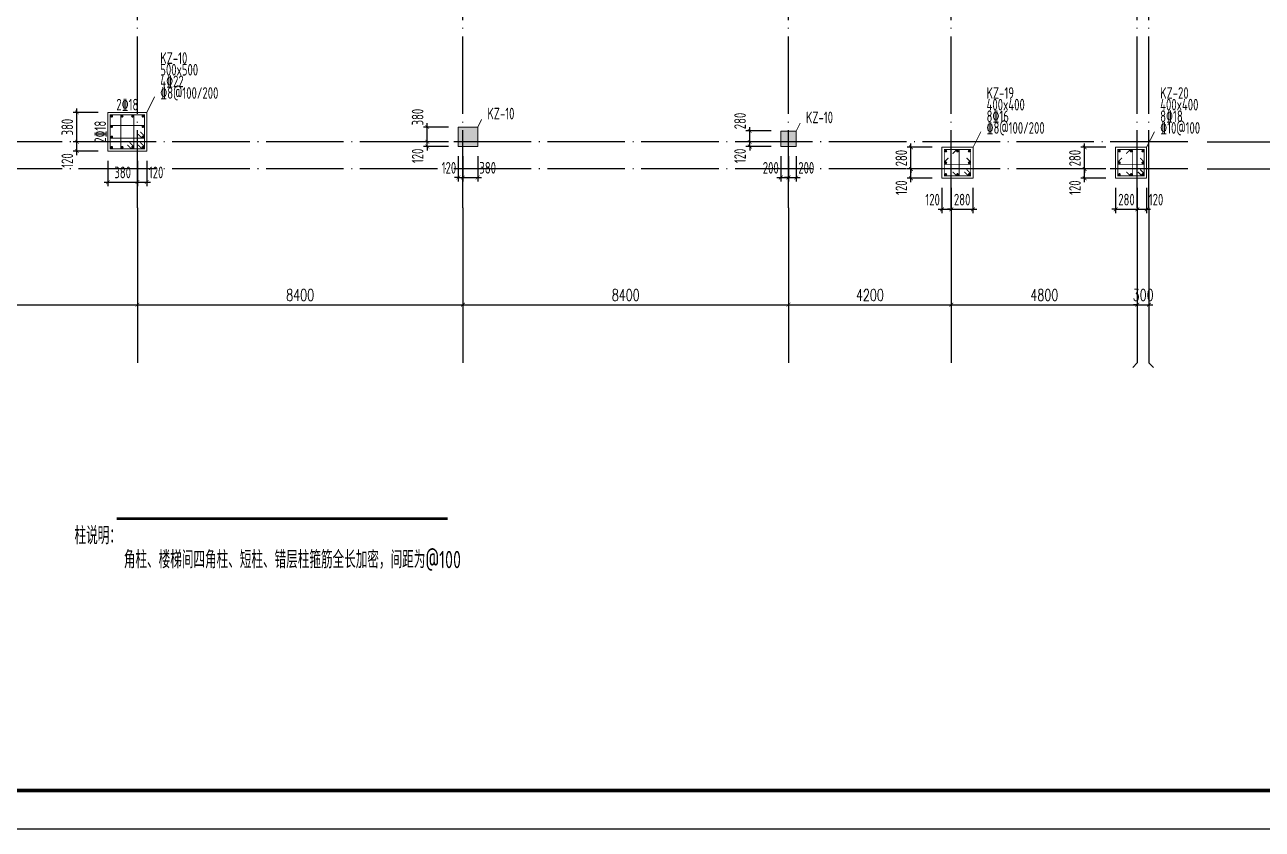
# Model space of a CAD drawing. Extents: x -638872 to -278819, y -139534 to 213996.
# Drawn here: x -508313 to -476383, y 7531 to 28279 of the extents above; entities that cross this region are included whole.
import ezdxf
from ezdxf.enums import TextEntityAlignment as Align

# ---------------------------------------------------------------- set-up
doc = ezdxf.new("R2010")
doc.units = 0
doc.header["$LTSCALE"] = 1000
doc.header["$MEASUREMENT"] = 0
doc.linetypes.add('DOTE', pattern=[2.42, 2, -0.2, 0.02, -0.2])
doc.layers.get('0').update_dxf_attribs({"linetype": 'CONTINUOUS'})
doc.layers.get('Defpoints').update_dxf_attribs({"linetype": 'CONTINUOUS'})
for name, color, linetype in [('AXIS', 171, 'CONTINUOUS'), ('DIM_SYMB', 3, 'CONTINUOUS'), ('DOTE', 14, 'DOTE'), ('S_PCOLUMHOOPBAR', 24, 'CONTINUOUS'), ('TK', 4, 'CONTINUOUS'), ('轴线__尺寸数字', 4, 'CONTINUOUS')]:
    doc.layers.add(name, color=color, linetype=linetype)
for name, color, linetype, lineweight in [('COLU', 7, 'CONTINUOUS', 0), ('COLU_DIM', 3, 'CONTINUOUS', 0), ('COLU_HATCH', 251, 'CONTINUOUS', 0), ('S_PColumMainBar', 14, 'CONTINUOUS', 25), ('柱原位标注', 7, 'CONTINUOUS', 18), ('柱集中标注', 2, 'CONTINUOUS', 18)]:
    doc.layers.add(name, color=color, linetype=linetype, lineweight=lineweight)
doc.styles.add('_TCH_DIM_T3', font='SIMPLEX', dxfattribs={"width": 0.705882, "bigfont": 'GBCBIG'})
doc.styles.add('FromPkpm', font='Pkpmeng', dxfattribs={"width": 0.7, "bigfont": 'hztxt'})
doc.styles.add('TSSD_Dimension', font='tssdeng.shx', dxfattribs={"width": 0.7, "bigfont": 'hztxt.shx'})
doc.styles.add('TSSD_REIN', font='tssdeng.shx', dxfattribs={"width": 0.7, "bigfont": 'tssdchn.shx'})
doc.dimstyles.new('_TCH_ARCH&&100', dxfattribs={"dimtxt": 297.5, "dimasz": 100, "dimexe": 250, "dimexo": 300, "dimgap": 100, "dimtad": 1, "dimdec": 0, "dimzin": 0, "dimdsep": 46, "dimtxsty": '_TCH_DIM_T3', "dimblk": 'ARCHTICK', "dimcen": 0.09, "dimclrt": 7, "dimazin": 2, "dimtfac": 1, "dimtdec": 0, "dimtix": 1, "dimtmove": 2, "dimatfit": 3, "dimfxl": 0, "dimtolj": 1, "dimtzin": 0, "dimarcsym": 0})
doc.dimstyles.new('TSSD_100_100', dxfattribs={"dimtxt": 300, "dimasz": 100, "dimexe": 100, "dimexo": 250, "dimgap": 100, "dimtad": 1, "dimdec": 0, "dimzin": 0, "dimdsep": 46, "dimtxsty": 'TSSD_Dimension', "dimblk": 'ARCHTICK', "dimblk1": 'ARCHTICK', "dimblk2": 'ARCHTICK', "dimcen": 0, "dimdle": 100, "dimclrt": 7, "dimadec": 0, "dimazin": 0, "dimtfac": 1, "dimtdec": 0, "dimtix": 1, "dimtmove": 2, "dimatfit": 3, "dimfxl": 0, "dimtolj": 1, "dimtzin": 0, "dimarcsym": 0})
doc.dimstyles.new('TSSD_50_100', dxfattribs={"dimtxt": 300, "dimasz": 100, "dimexe": 100, "dimexo": 250, "dimgap": 100, "dimtad": 1, "dimdec": 0, "dimlfac": 0.5, "dimzin": 0, "dimdsep": 46, "dimtxsty": 'TSSD_Dimension', "dimblk": 'ARCHTICK', "dimblk1": 'ARCHTICK', "dimblk2": 'ARCHTICK', "dimcen": 0, "dimdle": 100, "dimclrt": 7, "dimadec": 0, "dimazin": 0, "dimtfac": 1, "dimtdec": 0, "dimtix": 1, "dimtmove": 2, "dimatfit": 3, "dimfxl": 0, "dimtolj": 1, "dimtzin": 0, "dimarcsym": 0})

# ---------------------------------------------------------------- blocks, each defined once
blk = doc.blocks.new('_ArchTick')
at = {"color": 0, "linetype": 'ByBlock', "const_width": 0.15}
blk.add_lwpolyline([(-0.5, -0.5), (0.5, 0.5)], dxfattribs=at)
blk = doc.blocks.new('*D271')
at = {"layer": 'COLU_DIM', "color": 0, "lineweight": -2}
for p, q in [((-506166, 24769), (-506166, 24119)), ((-505406, 24769), (-505406, 24119)), ((-506266, 24219), (-505306, 24219))]:
    blk.add_line(p, q, dxfattribs=at)
at = {"layer": 'Defpoints', "color": 0}
for p in [(-506166, 25019), (-505406, 25019), (-505406, 24219)]:
    blk.add_point(p, dxfattribs=at)
at = {"layer": 'COLU_DIM', "color": 0, "lineweight": -2, "xscale": 100, "yscale": 100, "zscale": 100, "rotation": 180}
blk.add_blockref('_ArchTick', (-506166, 24219), dxfattribs=at)
at = {"layer": 'COLU_DIM', "color": 0, "lineweight": -2, "xscale": 100, "yscale": 100, "zscale": 100}
blk.add_blockref('_ArchTick', (-505406, 24219), dxfattribs=at)
at = {"layer": 'COLU_DIM', "color": 7, "insert": (-505786, 24469), "char_height": 300, "attachment_point": 5, "style": 'TSSD_Dimension'}
blk.add_mtext('\\A1;380', dxfattribs=at)
blk = doc.blocks.new('*D272')
at = {"layer": 'COLU_DIM', "color": 0, "lineweight": -2}
for p, q in [((-505406, 24769), (-505406, 24119)), ((-505166, 24769), (-505166, 24119)), ((-505506, 24219), (-505066, 24219))]:
    blk.add_line(p, q, dxfattribs=at)
at = {"layer": 'Defpoints', "color": 0}
for p in [(-505406, 25019), (-505166, 25019), (-505166, 24219)]:
    blk.add_point(p, dxfattribs=at)
at = {"layer": 'COLU_DIM', "color": 0, "lineweight": -2, "xscale": 100, "yscale": 100, "zscale": 100, "rotation": 180}
blk.add_blockref('_ArchTick', (-505406, 24219), dxfattribs=at)
at = {"layer": 'COLU_DIM', "color": 0, "lineweight": -2, "xscale": 100, "yscale": 100, "zscale": 100}
blk.add_blockref('_ArchTick', (-505166, 24219), dxfattribs=at)
at = {"layer": 'COLU_DIM', "color": 7, "insert": (-504924, 24469), "char_height": 300, "attachment_point": 5, "style": 'TSSD_Dimension'}
blk.add_mtext('\\A1;120', dxfattribs=at)
blk = doc.blocks.new('*D273')
at = {"layer": 'COLU_DIM', "color": 0, "lineweight": -2}
for p, q in [((-506416, 25259), (-507066, 25259)), ((-506966, 24919), (-506966, 25359)), ((-506416, 25019), (-507066, 25019))]:
    blk.add_line(p, q, dxfattribs=at)
at = {"layer": 'Defpoints', "color": 0}
for p in [(-506966, 25259), (-506166, 25259), (-506166, 25019)]:
    blk.add_point(p, dxfattribs=at)
at = {"layer": 'COLU_DIM', "color": 0, "lineweight": -2, "xscale": 100, "yscale": 100, "zscale": 100}
for p, rotation in [((-506966, 25259), 90), ((-506966, 25019), 270)]:
    blk.add_blockref('_ArchTick', p, dxfattribs=dict(at, rotation=rotation))
at = {"layer": 'COLU_DIM', "color": 7, "insert": (-507216, 24777), "char_height": 300, "attachment_point": 5, "rotation": 90, "style": 'TSSD_Dimension'}
blk.add_mtext('\\A1;120', dxfattribs=at)
blk = doc.blocks.new('*D274')
at = {"layer": 'COLU_DIM', "color": 0, "lineweight": -2}
for p, q in [((-506416, 26019), (-507066, 26019)), ((-506966, 25159), (-506966, 26119)), ((-506416, 25259), (-507066, 25259))]:
    blk.add_line(p, q, dxfattribs=at)
at = {"layer": 'Defpoints', "color": 0}
for p in [(-506966, 26019), (-506166, 26019), (-506166, 25259)]:
    blk.add_point(p, dxfattribs=at)
at = {"layer": 'COLU_DIM', "color": 0, "lineweight": -2, "xscale": 100, "yscale": 100, "zscale": 100}
for p, rotation in [((-506966, 26019), 90), ((-506966, 25259), 270)]:
    blk.add_blockref('_ArchTick', p, dxfattribs=dict(at, rotation=rotation))
at = {"layer": 'COLU_DIM', "color": 7, "insert": (-507216, 25639), "char_height": 300, "attachment_point": 5, "rotation": 90, "style": 'TSSD_Dimension'}
blk.add_mtext('\\A1;380', dxfattribs=at)
blk = doc.blocks.new('*D287')
at = {"layer": 'COLU_DIM', "color": 0, "lineweight": -2}
for p, q in [((-480166, 24069), (-480166, 23419)), ((-479606, 24069), (-479606, 23419)), ((-480166, 23519), (-480266, 23519)), ((-480166, 23519), (-479606, 23519)), ((-479606, 23519), (-479506, 23519))]:
    blk.add_line(p, q, dxfattribs=at)
at = {"layer": 'Defpoints', "color": 0}
for p in [(-480166, 24319), (-479606, 24319), (-479606, 23519)]:
    blk.add_point(p, dxfattribs=at)
at = {"layer": 'COLU_DIM', "color": 0, "lineweight": -2, "xscale": 100, "yscale": 100, "zscale": 100}
blk.add_blockref('_ArchTick', (-480166, 23519), dxfattribs=at)
at = {"layer": 'COLU_DIM', "color": 0, "lineweight": -2, "xscale": 100, "yscale": 100, "zscale": 100, "rotation": 180}
blk.add_blockref('_ArchTick', (-479606, 23519), dxfattribs=at)
at = {"layer": 'COLU_DIM', "color": 7, "insert": (-479886, 23769), "char_height": 300, "attachment_point": 5, "style": 'TSSD_Dimension'}
blk.add_mtext('\\A1;280', dxfattribs=at)
blk = doc.blocks.new('*D288')
at = {"layer": 'COLU_DIM', "color": 0, "lineweight": -2}
for p, q in [((-479606, 24069), (-479606, 23419)), ((-479366, 24069), (-479366, 23419)), ((-479706, 23519), (-479266, 23519))]:
    blk.add_line(p, q, dxfattribs=at)
at = {"layer": 'Defpoints', "color": 0}
for p in [(-479606, 24319), (-479366, 24319), (-479366, 23519)]:
    blk.add_point(p, dxfattribs=at)
at = {"layer": 'COLU_DIM', "color": 0, "lineweight": -2, "xscale": 100, "yscale": 100, "zscale": 100, "rotation": 180}
blk.add_blockref('_ArchTick', (-479606, 23519), dxfattribs=at)
at = {"layer": 'COLU_DIM', "color": 0, "lineweight": -2, "xscale": 100, "yscale": 100, "zscale": 100}
blk.add_blockref('_ArchTick', (-479366, 23519), dxfattribs=at)
at = {"layer": 'COLU_DIM', "color": 7, "insert": (-479124, 23769), "char_height": 300, "attachment_point": 5, "style": 'TSSD_Dimension'}
blk.add_mtext('\\A1;120', dxfattribs=at)
blk = doc.blocks.new('*D289')
at = {"layer": 'COLU_DIM', "color": 0, "lineweight": -2}
for p, q in [((-480966, 24219), (-480966, 24659)), ((-480416, 24559), (-481066, 24559)), ((-480416, 24319), (-481066, 24319))]:
    blk.add_line(p, q, dxfattribs=at)
at = {"layer": 'Defpoints', "color": 0}
for p in [(-480966, 24559), (-480166, 24559), (-480166, 24319)]:
    blk.add_point(p, dxfattribs=at)
at = {"layer": 'COLU_DIM', "color": 0, "lineweight": -2, "xscale": 100, "yscale": 100, "zscale": 100}
for p, rotation in [((-480966, 24559), 90), ((-480966, 24319), 270)]:
    blk.add_blockref('_ArchTick', p, dxfattribs=dict(at, rotation=rotation))
at = {"layer": 'COLU_DIM', "color": 7, "insert": (-481216, 24077), "char_height": 300, "attachment_point": 5, "rotation": 90, "style": 'TSSD_Dimension'}
blk.add_mtext('\\A1;120', dxfattribs=at)
blk = doc.blocks.new('*D290')
at = {"layer": 'COLU_DIM', "color": 0, "lineweight": -2}
for p, q in [((-480416, 25119), (-481066, 25119)), ((-480966, 25119), (-480966, 25219)), ((-480966, 24559), (-480966, 25119)), ((-480416, 24559), (-481066, 24559)), ((-480966, 24559), (-480966, 24459))]:
    blk.add_line(p, q, dxfattribs=at)
at = {"layer": 'Defpoints', "color": 0}
for p in [(-480966, 25119), (-480166, 25119), (-480166, 24559)]:
    blk.add_point(p, dxfattribs=at)
at = {"layer": 'COLU_DIM', "color": 0, "lineweight": -2, "xscale": 100, "yscale": 100, "zscale": 100}
for p, rotation in [((-480966, 25119), 270), ((-480966, 24559), 90)]:
    blk.add_blockref('_ArchTick', p, dxfattribs=dict(at, rotation=rotation))
at = {"layer": 'COLU_DIM', "color": 7, "insert": (-481216, 24839), "char_height": 300, "attachment_point": 5, "rotation": 90, "style": 'TSSD_Dimension'}
blk.add_mtext('\\A1;280', dxfattribs=at)
blk = doc.blocks.new('*D291')
at = {"layer": 'COLU_DIM', "color": 0, "lineweight": -2}
for p, q in [((-484646, 24069), (-484646, 23419)), ((-484406, 24069), (-484406, 23419)), ((-484746, 23519), (-484306, 23519))]:
    blk.add_line(p, q, dxfattribs=at)
at = {"layer": 'Defpoints', "color": 0}
for p in [(-484646, 24319), (-484406, 24319), (-484406, 23519)]:
    blk.add_point(p, dxfattribs=at)
at = {"layer": 'COLU_DIM', "color": 0, "lineweight": -2, "xscale": 100, "yscale": 100, "zscale": 100, "rotation": 180}
blk.add_blockref('_ArchTick', (-484646, 23519), dxfattribs=at)
at = {"layer": 'COLU_DIM', "color": 0, "lineweight": -2, "xscale": 100, "yscale": 100, "zscale": 100}
blk.add_blockref('_ArchTick', (-484406, 23519), dxfattribs=at)
at = {"layer": 'COLU_DIM', "color": 7, "insert": (-484888, 23769), "char_height": 300, "attachment_point": 5, "style": 'TSSD_Dimension'}
blk.add_mtext('\\A1;120', dxfattribs=at)
blk = doc.blocks.new('*D292')
at = {"layer": 'COLU_DIM', "color": 0, "lineweight": -2}
for p, q in [((-484406, 24069), (-484406, 23419)), ((-483846, 24069), (-483846, 23419)), ((-484406, 23519), (-484506, 23519)), ((-484406, 23519), (-483846, 23519)), ((-483846, 23519), (-483746, 23519))]:
    blk.add_line(p, q, dxfattribs=at)
at = {"layer": 'Defpoints', "color": 0}
for p in [(-484406, 24319), (-483846, 24319), (-483846, 23519)]:
    blk.add_point(p, dxfattribs=at)
at = {"layer": 'COLU_DIM', "color": 0, "lineweight": -2, "xscale": 100, "yscale": 100, "zscale": 100}
blk.add_blockref('_ArchTick', (-484406, 23519), dxfattribs=at)
at = {"layer": 'COLU_DIM', "color": 0, "lineweight": -2, "xscale": 100, "yscale": 100, "zscale": 100, "rotation": 180}
blk.add_blockref('_ArchTick', (-483846, 23519), dxfattribs=at)
at = {"layer": 'COLU_DIM', "color": 7, "insert": (-484126, 23769), "char_height": 300, "attachment_point": 5, "style": 'TSSD_Dimension'}
blk.add_mtext('\\A1;280', dxfattribs=at)
blk = doc.blocks.new('*D293')
at = {"layer": 'COLU_DIM', "color": 0, "lineweight": -2}
for p, q in [((-485446, 24219), (-485446, 24659)), ((-484896, 24559), (-485546, 24559)), ((-484896, 24319), (-485546, 24319))]:
    blk.add_line(p, q, dxfattribs=at)
at = {"layer": 'Defpoints', "color": 0}
for p in [(-485446, 24559), (-484646, 24559), (-484646, 24319)]:
    blk.add_point(p, dxfattribs=at)
at = {"layer": 'COLU_DIM', "color": 0, "lineweight": -2, "xscale": 100, "yscale": 100, "zscale": 100}
for p, rotation in [((-485446, 24559), 90), ((-485446, 24319), 270)]:
    blk.add_blockref('_ArchTick', p, dxfattribs=dict(at, rotation=rotation))
at = {"layer": 'COLU_DIM', "color": 7, "insert": (-485696, 24077), "char_height": 300, "attachment_point": 5, "rotation": 90, "style": 'TSSD_Dimension'}
blk.add_mtext('\\A1;120', dxfattribs=at)
blk = doc.blocks.new('*D294')
at = {"layer": 'COLU_DIM', "color": 0, "lineweight": -2}
for p, q in [((-484896, 25119), (-485546, 25119)), ((-485446, 25119), (-485446, 25219)), ((-485446, 24559), (-485446, 25119)), ((-484896, 24559), (-485546, 24559)), ((-485446, 24559), (-485446, 24459))]:
    blk.add_line(p, q, dxfattribs=at)
at = {"layer": 'Defpoints', "color": 0}
for p in [(-485446, 25119), (-484646, 25119), (-484646, 24559)]:
    blk.add_point(p, dxfattribs=at)
at = {"layer": 'COLU_DIM', "color": 0, "lineweight": -2, "xscale": 100, "yscale": 100, "zscale": 100}
for p, rotation in [((-485446, 25119), 270), ((-485446, 24559), 90)]:
    blk.add_blockref('_ArchTick', p, dxfattribs=dict(at, rotation=rotation))
at = {"layer": 'COLU_DIM', "color": 7, "insert": (-485696, 24839), "char_height": 300, "attachment_point": 5, "rotation": 90, "style": 'TSSD_Dimension'}
blk.add_mtext('\\A1;280', dxfattribs=at)
blk = doc.blocks.new('*D295')
at = {"layer": 'COLU_DIM', "color": 0, "lineweight": -2}
for p, q in [((-488806, 24889), (-488806, 24239)), ((-488606, 24889), (-488606, 24239)), ((-488906, 24339), (-488506, 24339))]:
    blk.add_line(p, q, dxfattribs=at)
at = {"layer": 'Defpoints', "color": 0}
for p in [(-488806, 25139), (-488606, 25139), (-488606, 24339)]:
    blk.add_point(p, dxfattribs=at)
at = {"layer": 'COLU_DIM', "color": 0, "lineweight": -2, "xscale": 100, "yscale": 100, "zscale": 100, "rotation": 180}
blk.add_blockref('_ArchTick', (-488806, 24339), dxfattribs=at)
at = {"layer": 'COLU_DIM', "color": 0, "lineweight": -2, "xscale": 100, "yscale": 100, "zscale": 100}
blk.add_blockref('_ArchTick', (-488606, 24339), dxfattribs=at)
at = {"layer": 'COLU_DIM', "color": 7, "insert": (-489064, 24589), "char_height": 300, "attachment_point": 5, "style": 'TSSD_Dimension'}
blk.add_mtext('\\A1;200', dxfattribs=at)
blk = doc.blocks.new('*D296')
at = {"layer": 'COLU_DIM', "color": 0, "lineweight": -2}
for p, q in [((-488606, 24889), (-488606, 24239)), ((-488406, 24889), (-488406, 24239)), ((-488606, 24339), (-488706, 24339)), ((-488606, 24339), (-488406, 24339)), ((-488406, 24339), (-488306, 24339))]:
    blk.add_line(p, q, dxfattribs=at)
at = {"layer": 'Defpoints', "color": 0}
for p in [(-488606, 25139), (-488406, 25139), (-488406, 24339)]:
    blk.add_point(p, dxfattribs=at)
at = {"layer": 'COLU_DIM', "color": 0, "lineweight": -2, "xscale": 100, "yscale": 100, "zscale": 100}
blk.add_blockref('_ArchTick', (-488606, 24339), dxfattribs=at)
at = {"layer": 'COLU_DIM', "color": 0, "lineweight": -2, "xscale": 100, "yscale": 100, "zscale": 100, "rotation": 180}
blk.add_blockref('_ArchTick', (-488406, 24339), dxfattribs=at)
at = {"layer": 'COLU_DIM', "color": 7, "insert": (-488148, 24589), "char_height": 300, "attachment_point": 5, "style": 'TSSD_Dimension'}
blk.add_mtext('\\A1;200', dxfattribs=at)
blk = doc.blocks.new('*D297')
at = {"layer": 'COLU_DIM', "color": 0, "lineweight": -2}
for p, q in [((-489056, 25259), (-489706, 25259)), ((-489606, 25259), (-489606, 25359)), ((-489606, 25139), (-489606, 25259)), ((-489056, 25139), (-489706, 25139)), ((-489606, 25139), (-489606, 25039))]:
    blk.add_line(p, q, dxfattribs=at)
at = {"layer": 'Defpoints', "color": 0}
for p in [(-489606, 25259), (-488806, 25259), (-488806, 25139)]:
    blk.add_point(p, dxfattribs=at)
at = {"layer": 'COLU_DIM', "color": 0, "lineweight": -2, "xscale": 100, "yscale": 100, "zscale": 100}
for p, rotation in [((-489606, 25259), 270), ((-489606, 25139), 90)]:
    blk.add_blockref('_ArchTick', p, dxfattribs=dict(at, rotation=rotation))
at = {"layer": 'COLU_DIM', "color": 7, "insert": (-489856, 24897), "char_height": 300, "attachment_point": 5, "rotation": 90, "style": 'TSSD_Dimension'}
blk.add_mtext('\\A1;120', dxfattribs=at)
blk = doc.blocks.new('*D298')
at = {"layer": 'COLU_DIM', "color": 0, "lineweight": -2}
for p, q in [((-489606, 25159), (-489606, 25639)), ((-489056, 25539), (-489706, 25539)), ((-489056, 25259), (-489706, 25259))]:
    blk.add_line(p, q, dxfattribs=at)
at = {"layer": 'Defpoints', "color": 0}
for p in [(-489606, 25539), (-488806, 25539), (-488806, 25259)]:
    blk.add_point(p, dxfattribs=at)
at = {"layer": 'COLU_DIM', "color": 0, "lineweight": -2, "xscale": 100, "yscale": 100, "zscale": 100}
for p, rotation in [((-489606, 25539), 90), ((-489606, 25259), 270)]:
    blk.add_blockref('_ArchTick', p, dxfattribs=dict(at, rotation=rotation))
at = {"layer": 'COLU_DIM', "color": 7, "insert": (-489856, 25797), "char_height": 300, "attachment_point": 5, "rotation": 90, "style": 'TSSD_Dimension'}
blk.add_mtext('\\A1;280', dxfattribs=at)
blk = doc.blocks.new('*D299')
at = {"layer": 'COLU_DIM', "color": 0, "lineweight": -2}
for p, q in [((-497126, 24889), (-497126, 24239)), ((-497006, 24889), (-497006, 24239)), ((-497126, 24339), (-497226, 24339)), ((-497126, 24339), (-497006, 24339)), ((-497006, 24339), (-496906, 24339))]:
    blk.add_line(p, q, dxfattribs=at)
at = {"layer": 'Defpoints', "color": 0}
for p in [(-497126, 25139), (-497006, 25139), (-497006, 24339)]:
    blk.add_point(p, dxfattribs=at)
at = {"layer": 'COLU_DIM', "color": 0, "lineweight": -2, "xscale": 100, "yscale": 100, "zscale": 100}
blk.add_blockref('_ArchTick', (-497126, 24339), dxfattribs=at)
at = {"layer": 'COLU_DIM', "color": 0, "lineweight": -2, "xscale": 100, "yscale": 100, "zscale": 100, "rotation": 180}
blk.add_blockref('_ArchTick', (-497006, 24339), dxfattribs=at)
at = {"layer": 'COLU_DIM', "color": 7, "insert": (-497368, 24589), "char_height": 300, "attachment_point": 5, "style": 'TSSD_Dimension'}
blk.add_mtext('\\A1;120', dxfattribs=at)
blk = doc.blocks.new('*D300')
at = {"layer": 'COLU_DIM', "color": 0, "lineweight": -2}
for p, q in [((-497006, 24889), (-497006, 24239)), ((-496626, 24889), (-496626, 24239)), ((-497106, 24339), (-496526, 24339))]:
    blk.add_line(p, q, dxfattribs=at)
at = {"layer": 'Defpoints', "color": 0}
for p in [(-497006, 25139), (-496626, 25139), (-496626, 24339)]:
    blk.add_point(p, dxfattribs=at)
at = {"layer": 'COLU_DIM', "color": 0, "lineweight": -2, "xscale": 100, "yscale": 100, "zscale": 100, "rotation": 180}
blk.add_blockref('_ArchTick', (-497006, 24339), dxfattribs=at)
at = {"layer": 'COLU_DIM', "color": 0, "lineweight": -2, "xscale": 100, "yscale": 100, "zscale": 100}
blk.add_blockref('_ArchTick', (-496626, 24339), dxfattribs=at)
at = {"layer": 'COLU_DIM', "color": 7, "insert": (-496368, 24589), "char_height": 300, "attachment_point": 5, "style": 'TSSD_Dimension'}
blk.add_mtext('\\A1;380', dxfattribs=at)
blk = doc.blocks.new('*D301')
at = {"layer": 'COLU_DIM', "color": 0, "lineweight": -2}
for p, q in [((-497376, 25259), (-498026, 25259)), ((-497926, 25259), (-497926, 25359)), ((-497926, 25139), (-497926, 25259)), ((-497376, 25139), (-498026, 25139)), ((-497926, 25139), (-497926, 25039))]:
    blk.add_line(p, q, dxfattribs=at)
at = {"layer": 'Defpoints', "color": 0}
for p in [(-497926, 25259), (-497126, 25259), (-497126, 25139)]:
    blk.add_point(p, dxfattribs=at)
at = {"layer": 'COLU_DIM', "color": 0, "lineweight": -2, "xscale": 100, "yscale": 100, "zscale": 100}
for p, rotation in [((-497926, 25259), 270), ((-497926, 25139), 90)]:
    blk.add_blockref('_ArchTick', p, dxfattribs=dict(at, rotation=rotation))
at = {"layer": 'COLU_DIM', "color": 7, "insert": (-498176, 24897), "char_height": 300, "attachment_point": 5, "rotation": 90, "style": 'TSSD_Dimension'}
blk.add_mtext('\\A1;120', dxfattribs=at)
blk = doc.blocks.new('*D302')
at = {"layer": 'COLU_DIM', "color": 0, "lineweight": -2}
for p, q in [((-497376, 25639), (-498026, 25639)), ((-497926, 25159), (-497926, 25739)), ((-497376, 25259), (-498026, 25259))]:
    blk.add_line(p, q, dxfattribs=at)
at = {"layer": 'Defpoints', "color": 0}
for p in [(-497926, 25639), (-497126, 25639), (-497126, 25259)]:
    blk.add_point(p, dxfattribs=at)
at = {"layer": 'COLU_DIM', "color": 0, "lineweight": -2, "xscale": 100, "yscale": 100, "zscale": 100}
for p, rotation in [((-497926, 25639), 90), ((-497926, 25259), 270)]:
    blk.add_blockref('_ArchTick', p, dxfattribs=dict(at, rotation=rotation))
at = {"layer": 'COLU_DIM', "color": 7, "insert": (-498176, 25897), "char_height": 300, "attachment_point": 5, "rotation": 90, "style": 'TSSD_Dimension'}
blk.add_mtext('\\A1;380', dxfattribs=at)
blk = doc.blocks.new('GeYuanFrame_12066454', base_point=(18.76, 4.34))
at = {"layer": 'TK'}
blk.add_lwpolyline([(18.76, 424.34), (761.76, 424.34), (761.76, 4.34), (18.76, 4.34), (18.76, 424.34)], dxfattribs=at)
at = {"layer": 'TK', "const_width": 1}
blk.add_lwpolyline([(751.76, 414.34), (43.76, 414.34), (43.76, 14.34), (751.76, 14.34)], close=True, dxfattribs=at)
blk = doc.blocks.new('*D659')
at = {"layer": 'AXIS', "color": 0, "lineweight": -2}
for p, q in [((-513806, 23259), (-513806, 20809)), ((-505406, 23259), (-505406, 20809)), ((-513806, 21059), (-505406, 21059))]:
    blk.add_line(p, q, dxfattribs=at)
at = {"layer": 'Defpoints', "color": 0}
for p in [(-513806, 23559), (-505406, 23559), (-505406, 21059)]:
    blk.add_point(p, dxfattribs=at)
at = {"layer": 'AXIS', "color": 0, "lineweight": -2, "xscale": 100, "yscale": 100, "zscale": 100, "rotation": 180}
blk.add_blockref('_ArchTick', (-513806, 21059), dxfattribs=at)
at = {"layer": 'AXIS', "color": 0, "lineweight": -2, "xscale": 100, "yscale": 100, "zscale": 100}
blk.add_blockref('_ArchTick', (-505406, 21059), dxfattribs=at)
at = {"layer": 'AXIS', "color": 7, "insert": (-509606, 21307), "char_height": 297.5, "attachment_point": 5, "style": '_TCH_DIM_T3'}
blk.add_mtext('\\A1;8400', dxfattribs=at)
blk = doc.blocks.new('*D660')
at = {"layer": 'AXIS', "color": 0, "lineweight": -2}
for p, q in [((-505406, 23259), (-505406, 20809)), ((-497006, 23259), (-497006, 20809)), ((-505406, 21059), (-497006, 21059))]:
    blk.add_line(p, q, dxfattribs=at)
at = {"layer": 'Defpoints', "color": 0}
for p in [(-505406, 23559), (-497006, 23559), (-497006, 21059)]:
    blk.add_point(p, dxfattribs=at)
at = {"layer": 'AXIS', "color": 0, "lineweight": -2, "xscale": 100, "yscale": 100, "zscale": 100, "rotation": 180}
blk.add_blockref('_ArchTick', (-505406, 21059), dxfattribs=at)
at = {"layer": 'AXIS', "color": 0, "lineweight": -2, "xscale": 100, "yscale": 100, "zscale": 100}
blk.add_blockref('_ArchTick', (-497006, 21059), dxfattribs=at)
at = {"layer": 'AXIS', "color": 7, "insert": (-501206, 21307), "char_height": 297.5, "attachment_point": 5, "style": '_TCH_DIM_T3'}
blk.add_mtext('\\A1;8400', dxfattribs=at)
blk = doc.blocks.new('*D661')
at = {"layer": 'AXIS', "color": 0, "lineweight": -2}
for p, q in [((-497006, 23259), (-497006, 20809)), ((-488606, 23259), (-488606, 20809)), ((-497006, 21059), (-488606, 21059))]:
    blk.add_line(p, q, dxfattribs=at)
at = {"layer": 'Defpoints', "color": 0}
for p in [(-497006, 23559), (-488606, 23559), (-488606, 21059)]:
    blk.add_point(p, dxfattribs=at)
at = {"layer": 'AXIS', "color": 0, "lineweight": -2, "xscale": 100, "yscale": 100, "zscale": 100, "rotation": 180}
blk.add_blockref('_ArchTick', (-497006, 21059), dxfattribs=at)
at = {"layer": 'AXIS', "color": 0, "lineweight": -2, "xscale": 100, "yscale": 100, "zscale": 100}
blk.add_blockref('_ArchTick', (-488606, 21059), dxfattribs=at)
at = {"layer": 'AXIS', "color": 7, "insert": (-492806, 21307), "char_height": 297.5, "attachment_point": 5, "style": '_TCH_DIM_T3'}
blk.add_mtext('\\A1;8400', dxfattribs=at)
blk = doc.blocks.new('*D662')
at = {"layer": 'AXIS', "color": 0, "lineweight": -2}
for p, q in [((-488606, 23259), (-488606, 20809)), ((-484406, 23259), (-484406, 20809)), ((-488606, 21059), (-484406, 21059))]:
    blk.add_line(p, q, dxfattribs=at)
at = {"layer": 'Defpoints', "color": 0}
for p in [(-488606, 23559), (-484406, 23559), (-484406, 21059)]:
    blk.add_point(p, dxfattribs=at)
at = {"layer": 'AXIS', "color": 0, "lineweight": -2, "xscale": 100, "yscale": 100, "zscale": 100, "rotation": 180}
blk.add_blockref('_ArchTick', (-488606, 21059), dxfattribs=at)
at = {"layer": 'AXIS', "color": 0, "lineweight": -2, "xscale": 100, "yscale": 100, "zscale": 100}
blk.add_blockref('_ArchTick', (-484406, 21059), dxfattribs=at)
at = {"layer": 'AXIS', "color": 7, "insert": (-486506, 21307), "char_height": 297.5, "attachment_point": 5, "style": '_TCH_DIM_T3'}
blk.add_mtext('\\A1;4200', dxfattribs=at)
blk = doc.blocks.new('*D663')
at = {"layer": 'AXIS', "color": 0, "lineweight": -2}
for p, q in [((-484406, 23259), (-484406, 20809)), ((-479606, 23259), (-479606, 20809)), ((-484406, 21059), (-479606, 21059))]:
    blk.add_line(p, q, dxfattribs=at)
at = {"layer": 'Defpoints', "color": 0}
for p in [(-484406, 23559), (-479606, 23559), (-479606, 21059)]:
    blk.add_point(p, dxfattribs=at)
at = {"layer": 'AXIS', "color": 0, "lineweight": -2, "xscale": 100, "yscale": 100, "zscale": 100, "rotation": 180}
blk.add_blockref('_ArchTick', (-484406, 21059), dxfattribs=at)
at = {"layer": 'AXIS', "color": 0, "lineweight": -2, "xscale": 100, "yscale": 100, "zscale": 100}
blk.add_blockref('_ArchTick', (-479606, 21059), dxfattribs=at)
at = {"layer": 'AXIS', "color": 7, "insert": (-482006, 21307), "char_height": 297.5, "attachment_point": 5, "style": '_TCH_DIM_T3'}
blk.add_mtext('\\A1;4800', dxfattribs=at)
blk = doc.blocks.new('*D664')
at = {"layer": 'AXIS', "color": 0, "lineweight": -2}
for p, q in [((-479606, 23259), (-479606, 20809)), ((-479306, 23259), (-479306, 20809)), ((-479606, 21059), (-479706, 21059)), ((-479606, 21059), (-479306, 21059)), ((-479306, 21059), (-479206, 21059))]:
    blk.add_line(p, q, dxfattribs=at)
at = {"layer": 'Defpoints', "color": 0}
for p in [(-479606, 23559), (-479306, 23559), (-479306, 21059)]:
    blk.add_point(p, dxfattribs=at)
at = {"layer": 'AXIS', "color": 0, "lineweight": -2, "xscale": 100, "yscale": 100, "zscale": 100}
blk.add_blockref('_ArchTick', (-479606, 21059), dxfattribs=at)
at = {"layer": 'AXIS', "color": 0, "lineweight": -2, "xscale": 100, "yscale": 100, "zscale": 100, "rotation": 180}
blk.add_blockref('_ArchTick', (-479306, 21059), dxfattribs=at)
at = {"layer": 'AXIS', "color": 7, "insert": (-479456, 21307), "char_height": 297.5, "attachment_point": 5, "style": '_TCH_DIM_T3'}
blk.add_mtext('\\A1;300', dxfattribs=at)

msp = doc.modelspace()

# ---------------------------------------------------------------- hatches: boundary and pattern name
at = {"layer": 'COLU_HATCH'}
for points in [[(-496625.89, 25138.61), (-496625.89, 25638.61), (-497125.89, 25638.61), (-497125.89, 25138.61)], [(-488405.89, 25138.61), (-488405.89, 25538.61), (-488805.89, 25538.61), (-488805.89, 25138.61)]]:
    msp.add_hatch(color=256, dxfattribs=at).paths.add_polyline_path(points)

# ---------------------------------------------------------------- linework, layer by layer
at = {"layer": 'AXIS'}
for p, q in [((-477805.89, 25258.61), (-473805.89, 25258.61)), ((-477805.89, 24558.61), (-473805.89, 24558.61)), ((-505405.89, 23558.61), (-505405.89, 19558.61)), ((-497005.89, 23558.61), (-497005.89, 19558.61)), ((-488605.89, 23558.61), (-488605.89, 19558.61)), ((-484405.89, 23558.61), (-484405.89, 19558.61)), ((-479605.89, 23558.61), (-479605.89, 19558.61)), ((-479305.89, 23558.61), (-479305.89, 19558.61)), ((-479723.04, 19441.45), (-479605.89, 19558.61)), ((-479188.73, 19441.45), (-479305.89, 19558.61))]:
    msp.add_line(p, q, dxfattribs=at)
at = {"layer": 'COLU'}
for points in [[(-505165.89, 25018.61), (-505165.89, 26018.61), (-506165.89, 26018.61), (-506165.89, 25018.61)], [(-496625.89, 25138.61), (-496625.89, 25638.61), (-497125.89, 25638.61), (-497125.89, 25138.61)], [(-488405.89, 25138.61), (-488405.89, 25538.61), (-488805.89, 25538.61), (-488805.89, 25138.61)], [(-483845.89, 24318.61), (-483845.89, 25118.61), (-484645.89, 25118.61), (-484645.89, 24318.61)], [(-479365.89, 24318.61), (-479365.89, 25118.61), (-480165.89, 25118.61), (-480165.89, 24318.61)]]:
    msp.add_lwpolyline(points, close=True, dxfattribs=at)
at = {"layer": 'DIM_SYMB', "const_width": 70}
msp.add_lwpolyline([(-505940, 15538.53), (-497400, 15538.53)], dxfattribs=at)
at = {"layer": 'DOTE', "color": 8, "linetype": 'DOTE'}
for p, q in [((-505405.89, 23558.61), (-505405.89, 38458.61)), ((-497005.89, 23558.61), (-497005.89, 38458.61)), ((-488605.89, 23558.61), (-488605.89, 38458.61)), ((-484405.89, 23558.61), (-484405.89, 38458.61)), ((-479305.89, 23558.61), (-479305.89, 38458.61)), ((-479605.89, 23558.61), (-479605.89, 32258.61)), ((-478305.89, 25258.61), (-523505.89, 25258.61)), ((-478305.89, 24558.61), (-523505.89, 24558.61))]:
    msp.add_line(p, q, dxfattribs=at)
at = {"layer": 'S_PCOLUMHOOPBAR', "ltscale": 2, "const_width": 25}
for points in [[(-505391.95, 25184.67), (-505285.89, 25078.61), (-505225.89, 25078.61), (-505225.89, 25138.61), (-505225.89, 25078.61), (-505225.89, 25958.61), (-506105.89, 25958.61), (-506105.89, 25078.61), (-505285.89, 25078.61), (-505225.89, 25078.61), (-505225.89, 25138.61), (-505331.95, 25244.67)], [(-505666.62, 25184.67), (-505560.55, 25078.61), (-505500.55, 25078.61), (-505500.55, 25138.61), (-505500.55, 25078.61), (-505500.55, 25958.61), (-505831.22, 25958.61), (-505831.22, 25078.61), (-505560.55, 25078.61), (-505500.55, 25078.61), (-505500.55, 25138.61), (-505606.62, 25244.67)], [(-505391.95, 25459.34), (-505285.89, 25353.27), (-505225.89, 25353.27), (-505225.89, 25413.27), (-505225.89, 25353.27), (-505225.89, 25683.94), (-506105.89, 25683.94), (-506105.89, 25353.27), (-505285.89, 25353.27), (-505225.89, 25353.27), (-505225.89, 25413.27), (-505331.95, 25519.34)], [(-484071.95, 24484.67), (-483965.89, 24378.61), (-483905.89, 24378.61), (-483905.89, 24438.61), (-483905.89, 24378.61), (-483905.89, 25058.61), (-484585.89, 25058.61), (-484585.89, 24378.61), (-483965.89, 24378.61), (-483905.89, 24378.61), (-483905.89, 24438.61), (-484011.95, 24544.67)], [(-484371.95, 24484.67), (-484265.89, 24378.61), (-484205.89, 24378.61), (-484205.89, 25058.61), (-484265.89, 25058.61), (-484371.95, 24952.54)], [(-479591.95, 24484.67), (-479485.89, 24378.61), (-479425.89, 24378.61), (-479425.89, 24438.61), (-479425.89, 24378.61), (-479425.89, 25058.61), (-480105.89, 25058.61), (-480105.89, 24378.61), (-479485.89, 24378.61), (-479425.89, 24378.61), (-479425.89, 24438.61), (-479531.95, 24544.67)], [(-479891.95, 24484.67), (-479785.89, 24378.61), (-479725.89, 24378.61), (-479725.89, 25058.61), (-479785.89, 25058.61), (-479891.95, 24952.54)], [(-484479.82, 24844.67), (-484585.89, 24738.61), (-484585.89, 24678.61), (-483905.89, 24678.61), (-483905.89, 24738.61), (-484011.95, 24844.67)], [(-479999.82, 24844.67), (-480105.89, 24738.61), (-480105.89, 24678.61), (-479425.89, 24678.61), (-479425.89, 24738.61), (-479531.95, 24844.67)]]:
    msp.add_lwpolyline(points, dxfattribs=at)
at = {"layer": 'S_PColumMainBar', "ltscale": 2, "const_width": 35}
for points in [[(-506049.39, 25919.61, 1), (-506084.39, 25919.61, 1)], [(-505782.05, 25919.61, 1), (-505817.05, 25919.61, 1)], [(-505514.72, 25919.61, 1), (-505549.72, 25919.61, 1)], [(-505247.39, 25919.61, 1), (-505282.39, 25919.61, 1)], [(-506049.39, 25652.27, 1), (-506084.39, 25652.27, 1)], [(-505247.39, 25652.27, 1), (-505282.39, 25652.27, 1)], [(-506049.39, 25384.94, 1), (-506084.39, 25384.94, 1)], [(-505247.39, 25384.94, 1), (-505282.39, 25384.94, 1)], [(-506049.39, 25117.61, 1), (-506084.39, 25117.61, 1)], [(-505782.05, 25117.61, 1), (-505817.05, 25117.61, 1)], [(-505514.72, 25117.61, 1), (-505549.72, 25117.61, 1)], [(-505247.39, 25117.61, 1), (-505282.39, 25117.61, 1)], [(-484529.39, 25019.61, 1), (-484564.39, 25019.61, 1)], [(-484228.39, 25019.61, 1), (-484263.39, 25019.61, 1)], [(-483927.39, 25019.61, 1), (-483962.39, 25019.61, 1)], [(-480049.39, 25019.61, 1), (-480084.39, 25019.61, 1)], [(-479748.39, 25019.61, 1), (-479783.39, 25019.61, 1)], [(-479447.39, 25019.61, 1), (-479482.39, 25019.61, 1)], [(-484529.39, 24718.61, 1), (-484564.39, 24718.61, 1)], [(-483927.39, 24718.61, 1), (-483962.39, 24718.61, 1)], [(-480049.39, 24718.61, 1), (-480084.39, 24718.61, 1)], [(-479447.39, 24718.61, 1), (-479482.39, 24718.61, 1)], [(-484529.39, 24417.61, 1), (-484564.39, 24417.61, 1)], [(-484228.39, 24417.61, 1), (-484263.39, 24417.61, 1)], [(-483927.39, 24417.61, 1), (-483962.39, 24417.61, 1)], [(-480049.39, 24417.61, 1), (-480084.39, 24417.61, 1)], [(-479748.39, 24417.61, 1), (-479783.39, 24417.61, 1)], [(-479447.39, 24417.61, 1), (-479482.39, 24417.61, 1)]]:
    msp.add_lwpolyline(points, format="xyb", close=True, dxfattribs=at)
at = {"layer": '柱集中标注', "lineweight": 18, "ltscale": 2}
for p, q in [((-505165.89, 26018.61), (-504965.89, 26418.61)), ((-483845.89, 25118.61), (-483645.89, 25518.61)), ((-479365.89, 25118.61), (-479165.89, 25518.61))]:
    msp.add_line(p, q, dxfattribs=at)
at = {"layer": '柱集中标注', "lineweight": 18, "ltscale": 1}
for p, q in [((-496625.89, 25638.61), (-496525.89, 25838.61)), ((-488405.89, 25538.61), (-488305.89, 25738.61))]:
    msp.add_line(p, q, dxfattribs=at)

# ---------------------------------------------------------------- block references
at = {"layer": 'COLU_HATCH', "xscale": 100, "yscale": 100, "zscale": 100}
msp.add_blockref('GeYuanFrame_12066454', (-533145.38, 7530.67), dxfattribs=at)

# ---------------------------------------------------------------- texts
at = {"layer": '柱原位标注', "lineweight": 25, "style": 'FromPkpm', "width": 0.7}
for rotation, p in [(0.000003, (-505665.89, 26068.61)), (90, (-506215.89, 25518.61))]:
    msp.add_text('2\x8418', height=300, rotation=rotation, dxfattribs=at).set_placement(p, align=Align.CENTER)
at = {"layer": '柱集中标注', "lineweight": 25, "style": 'FromPkpm', "width": 0.7}
for s, p in [('KZ-10', (-504815.89, 27268.61)), ('500x500', (-504815.89, 26968.61)), ('4\x8422', (-504815.89, 26668.61)), ('\x848@100/200', (-504815.89, 26368.61)), ('KZ-19', (-483495.89, 26368.61)), ('KZ-20', (-479015.89, 26368.61)), ('400x400', (-483495.89, 26068.61)), ('400x400', (-479015.89, 26068.61)), ('KZ-10', (-496375.89, 25838.61)), ('KZ-10', (-488155.89, 25738.61)), ('8\x8416', (-483495.89, 25768.61)), ('8\x8418', (-479015.89, 25768.61)), ('\x848@100/200', (-483495.89, 25468.61)), ('\x8410@100', (-479015.89, 25468.61))]:
    msp.add_text(s, height=300, dxfattribs=at).set_placement(p)
at = {"layer": '轴线__尺寸数字', "color": 2, "style": 'TSSD_REIN', "width": 0.7}
for s, p in [('柱说明：', (-507028.01, 14880.21)), ('角柱、楼梯间四角柱、短柱、错层柱箍筋全长加密，间距为@100', (-505756.36, 14260.54))]:
    msp.add_text(s, height=450, dxfattribs=at).set_placement(p)

# ---------------------------------------------------------------- dimensions: what is measured, and where the dimension line sits
at = {"layer": 'AXIS'}
for p1, p2, text, picture, middle in [((-513805.89, 23558.61), (-505405.89, 23558.61), '8400', '*D659', (-509605.89, 21307.36)), ((-505405.89, 23558.61), (-497005.89, 23558.61), '8400', '*D660', (-501205.89, 21307.36)), ((-497005.89, 23558.61), (-488605.89, 23558.61), '8400', '*D661', (-492805.89, 21307.36)), ((-488605.89, 23558.61), (-484405.89, 23558.61), '4200', '*D662', (-486505.89, 21307.36)), ((-484405.89, 23558.61), (-479605.89, 23558.61), '4800', '*D663', (-482005.89, 21307.36)), ((-479605.89, 23558.61), (-479305.89, 23558.61), '300', '*D664', (-479455.89, 21307.36))]:
    dim = msp.add_aligned_dim(p1=p1, p2=p2, distance=-2500, text=text, dimstyle='_TCH_ARCH&&100', dxfattribs=at)
    dim.commit()
    dim.dimension.update_dxf_attribs({"geometry": picture, "text_midpoint": middle})
at = {"layer": 'COLU_DIM'}
for base, p1, p2, dimstyle, picture, middle in [((-497925.89, 25638.61), (-497125.89, 25258.61), (-497125.89, 25638.61), 'TSSD_100_100', '*D302', (-498175.89, 25896.68)), ((-489605.89, 25538.61), (-488805.89, 25258.61), (-488805.89, 25538.61), 'TSSD_100_100', '*D298', (-489855.89, 25796.68)), ((-506965.89, 25258.61), (-506165.89, 25018.61), (-506165.89, 25258.61), 'TSSD_50_100', '*D273', (-507215.89, 24776.68)), ((-497925.89, 25258.61), (-497125.89, 25138.61), (-497125.89, 25258.61), 'TSSD_100_100', '*D301', (-498175.89, 24896.68)), ((-489605.89, 25258.61), (-488805.89, 25138.61), (-488805.89, 25258.61), 'TSSD_100_100', '*D297', (-489855.89, 24896.68)), ((-485445.89, 24558.61), (-484645.89, 24318.61), (-484645.89, 24558.61), 'TSSD_50_100', '*D293', (-485695.89, 24076.68)), ((-480965.89, 24558.61), (-480165.89, 24318.61), (-480165.89, 24558.61), 'TSSD_50_100', '*D289', (-481215.89, 24076.68))]:
    dim = msp.add_linear_dim(base=base, p1=p1, p2=p2, angle=270, dimstyle=dimstyle, dxfattribs=at)
    dim.commit()
    dim.dimension.update_dxf_attribs({"geometry": picture, "text_midpoint": middle, "dimtype": 128})
for base, p1, p2, picture, middle in [((-506965.89, 26018.61), (-506165.89, 25258.61), (-506165.89, 26018.61), '*D274', (-507215.89, 25638.61)), ((-485445.89, 25118.61), (-484645.89, 24558.61), (-484645.89, 25118.61), '*D294', (-485695.89, 24838.61)), ((-480965.89, 25118.61), (-480165.89, 24558.61), (-480165.89, 25118.61), '*D290', (-481215.89, 24838.61))]:
    dim = msp.add_linear_dim(base=base, p1=p1, p2=p2, angle=270, dimstyle='TSSD_50_100', dxfattribs=at)
    dim.commit()
    dim.dimension.update_dxf_attribs({"geometry": picture, "text_midpoint": middle})
for base, p1, p2, picture, middle in [((-505405.89, 24218.61), (-506165.89, 25018.61), (-505405.89, 25018.61), '*D271', (-505785.89, 24468.61)), ((-483845.89, 23518.61), (-484405.89, 24318.61), (-483845.89, 24318.61), '*D292', (-484125.89, 23768.61)), ((-479605.89, 23518.61), (-480165.89, 24318.61), (-479605.89, 24318.61), '*D287', (-479885.89, 23768.61))]:
    dim = msp.add_linear_dim(base=base, p1=p1, p2=p2, dimstyle='TSSD_50_100', dxfattribs=at)
    dim.commit()
    dim.dimension.update_dxf_attribs({"geometry": picture, "text_midpoint": middle})
for base, p1, p2, dimstyle, picture, middle in [((-505165.89, 24218.61), (-505405.89, 25018.61), (-505165.89, 25018.61), 'TSSD_50_100', '*D272', (-504923.96, 24468.61)), ((-497005.89, 24338.61), (-497125.89, 25138.61), (-497005.89, 25138.61), 'TSSD_100_100', '*D299', (-497367.81, 24588.61)), ((-496625.89, 24338.61), (-497005.89, 25138.61), (-496625.89, 25138.61), 'TSSD_100_100', '*D300', (-496367.81, 24588.61)), ((-488605.89, 24338.61), (-488805.89, 25138.61), (-488605.89, 25138.61), 'TSSD_100_100', '*D295', (-489063.97, 24588.61)), ((-488405.89, 24338.61), (-488605.89, 25138.61), (-488405.89, 25138.61), 'TSSD_100_100', '*D296', (-488147.81, 24588.61)), ((-484405.89, 23518.61), (-484645.89, 24318.61), (-484405.89, 24318.61), 'TSSD_50_100', '*D291', (-484887.81, 23768.61)), ((-479365.89, 23518.61), (-479605.89, 24318.61), (-479365.89, 24318.61), 'TSSD_50_100', '*D288', (-479123.97, 23768.61))]:
    dim = msp.add_linear_dim(base=base, p1=p1, p2=p2, dimstyle=dimstyle, dxfattribs=at)
    dim.commit()
    dim.dimension.update_dxf_attribs({"geometry": picture, "text_midpoint": middle, "dimtype": 128})

doc.saveas('drawing.dxf')
